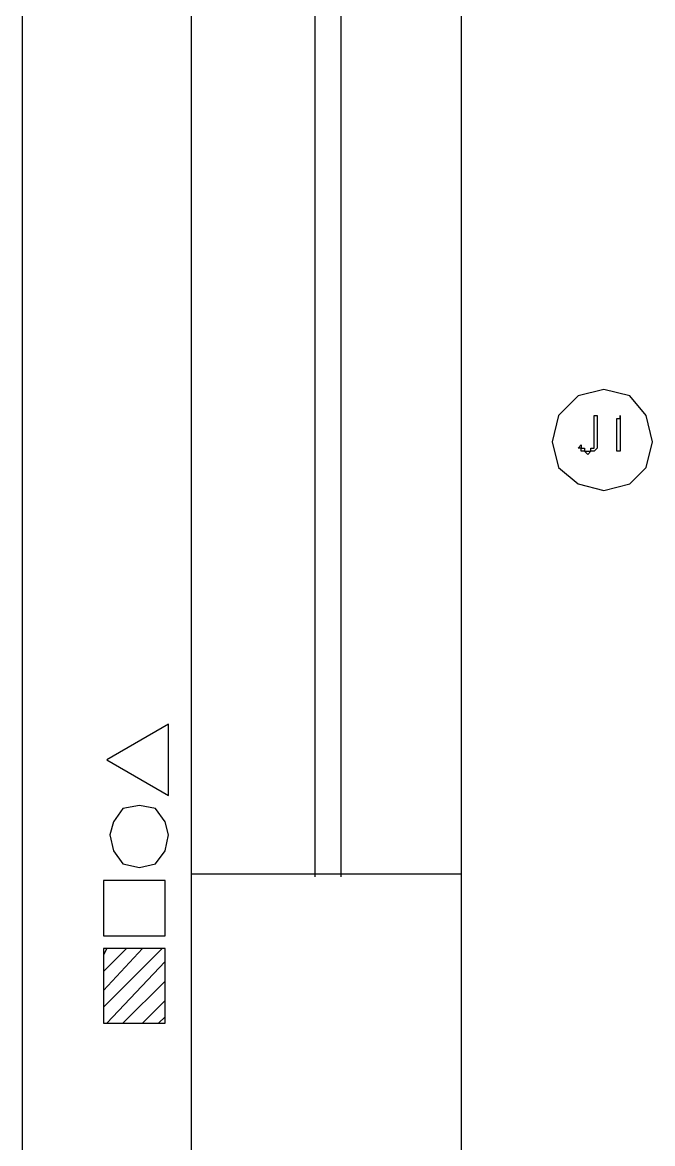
# Model space of a CAD drawing. Header units: millimetres. Extents: x -518.8 to -461.2, y 3.5 to 44.2.
# Drawn here: x -486.807 to -485.572, y 31.117 to 33.313 of the extents above; entities that cross this region are included whole.
import ezdxf

# ---------------------------------------------------------------- set-up
doc = ezdxf.new("R2010")
doc.units = ezdxf.units.MM
doc.header["$MEASUREMENT"] = 0
for name, color, linetype in [('10', 10, 'Continuous'), ('12', 12, 'Continuous'), ('16', 16, 'Continuous'), ('4', 4, 'Continuous'), ('8', 8, 'Continuous'), ('9', 9, 'Continuous'), ('MYSOLIDS', 7, 'Continuous')]:
    doc.layers.add(name, color=color, linetype=linetype)

msp = doc.modelspace()

# ---------------------------------------------------------------- linework, layer by layer
at = {"layer": '10'}
for points in [[(-486.476, 31.6451), (-485.9474, 31.6451)], [(-486.476, 31.6451), (-486.476, 29.7609)], [(-485.9474, 31.6451), (-485.9474, 28.5511)]]:
    msp.add_lwpolyline(points, dxfattribs=at)
at = {"layer": '12'}
msp.add_lwpolyline([(-485.5722, 32.4917), (-485.585, 32.5428), (-485.6166, 32.5812), (-485.6677, 32.5939), (-485.7181, 32.5812), (-485.7564, 32.5428), (-485.7692, 32.4917), (-485.7564, 32.4413), (-485.7181, 32.409), (-485.6677, 32.3962), (-485.6166, 32.409), (-485.585, 32.4413), (-485.5722, 32.4917)], dxfattribs=at)
at = {"layer": '16'}
msp.add_lwpolyline([(-486.8068, 29.7097), (-486.8068, 39.0105)], dxfattribs=at)
at = {"layer": '4'}
for points in [[(-486.2339, 33.6443), (-486.2339, 31.6391)], [(-486.1827, 33.6443), (-486.1827, 31.6391)]]:
    msp.add_lwpolyline(points, dxfattribs=at)
at = {"layer": '8'}
for points in [[(-486.476, 33.6443), (-486.476, 31.6391)], [(-485.9474, 33.6443), (-485.9474, 31.6451)]]:
    msp.add_lwpolyline(points, dxfattribs=at)
at = {"layer": '9'}
for points in [[(-486.6414, 31.8684), (-486.5203, 31.7985), (-486.5203, 31.9383), (-486.6414, 31.8684)], [(-486.6354, 31.7218), (-486.6286, 31.6902), (-486.6098, 31.6646), (-486.5775, 31.6578), (-486.5459, 31.6646), (-486.5271, 31.6902), (-486.5203, 31.7218), (-486.5271, 31.7473), (-486.5459, 31.7729), (-486.5775, 31.7789), (-486.6098, 31.7729), (-486.6286, 31.7473), (-486.6354, 31.7218)], [(-486.5271, 31.6323), (-486.6481, 31.6323), (-486.6481, 31.524), (-486.5271, 31.524), (-486.5271, 31.6323)], [(-486.5271, 31.4992), (-486.6481, 31.4992), (-486.6481, 31.3526), (-486.5271, 31.3526), (-486.5271, 31.4992)], [(-486.5331, 31.4992), (-486.6481, 31.3842)], [(-486.5714, 31.4992), (-486.6481, 31.4165)], [(-486.603, 31.4992), (-486.6481, 31.4541)], [(-486.6414, 31.4992), (-486.6481, 31.4864)], [(-486.5271, 31.4736), (-486.6414, 31.3526)], [(-486.5271, 31.4353), (-486.6098, 31.3526)], [(-486.5271, 31.3969), (-486.5714, 31.3526)], [(-486.5271, 31.3654), (-486.5399, 31.3526)]]:
    msp.add_lwpolyline(points, dxfattribs=at)
at = {"layer": 'MYSOLIDS'}
for points in [[(-485.6865, 32.4917), (-485.6865, 32.5368), (-485.6865, 32.5428), (-485.6865, 32.5428), (-485.6865, 32.5428), (-485.6865, 32.5428), (-485.6805, 32.5428), (-485.6805, 32.5428), (-485.6805, 32.5368), (-485.6805, 32.5368), (-485.6805, 32.4917), (-485.6805, 32.4917), (-485.6805, 32.4857), (-485.6805, 32.4857), (-485.6805, 32.4857), (-485.6805, 32.4789), (-485.6805, 32.4789), (-485.6865, 32.4729), (-485.6865, 32.4729), (-485.6865, 32.4729), (-485.6865, 32.4729), (-485.6933, 32.4729), (-485.6933, 32.4729), (-485.6993, 32.4669), (-485.6993, 32.4669), (-485.7053, 32.4729), (-485.7053, 32.4729), (-485.7053, 32.4729), (-485.7121, 32.4729), (-485.7121, 32.4729), (-485.7121, 32.4789), (-485.7181, 32.4789), (-485.7181, 32.4789), (-485.7121, 32.4857), (-485.7121, 32.4857), (-485.7121, 32.4857), (-485.7121, 32.4857), (-485.7121, 32.4857), (-485.7121, 32.4857), (-485.7121, 32.4789), (-485.7121, 32.4789), (-485.7053, 32.4789), (-485.7053, 32.4729), (-485.7053, 32.4729), (-485.7053, 32.4729), (-485.6993, 32.4729), (-485.6993, 32.4729), (-485.6993, 32.4729), (-485.6933, 32.4729), (-485.6933, 32.4729), (-485.6933, 32.4789), (-485.6865, 32.4789), (-485.6865, 32.4789), (-485.6865, 32.4857), (-485.6865, 32.4857), (-485.6865, 32.4857), (-485.6865, 32.4917), (-485.6865, 32.4917), (-485.6865, 32.4917), (-485.6865, 32.4917), (-485.6865, 32.4917), (-485.6865, 32.4917), (-485.6865, 32.4917)], [(-485.6421, 32.4729), (-485.6421, 32.4789), (-485.6421, 32.4789), (-485.6421, 32.4789), (-485.6421, 32.4857), (-485.6421, 32.4857), (-485.6421, 32.4917), (-485.6421, 32.4917), (-485.6421, 32.4985), (-485.6421, 32.4985), (-485.6421, 32.5045), (-485.6421, 32.5045), (-485.6421, 32.5112), (-485.6421, 32.5112), (-485.6421, 32.5172), (-485.6421, 32.5172), (-485.6421, 32.524), (-485.6421, 32.524), (-485.6421, 32.53), (-485.6421, 32.53), (-485.6421, 32.5368), (-485.6421, 32.5368), (-485.6354, 32.5368), (-485.6354, 32.5368), (-485.6354, 32.5428), (-485.6354, 32.5428), (-485.6354, 32.5368), (-485.6354, 32.5368), (-485.6354, 32.5368), (-485.6354, 32.5368), (-485.6354, 32.53), (-485.6354, 32.53), (-485.6354, 32.524), (-485.6354, 32.524), (-485.6354, 32.5172), (-485.6354, 32.5172), (-485.6354, 32.5112), (-485.6354, 32.5112), (-485.6354, 32.5045), (-485.6354, 32.5045), (-485.6354, 32.4985), (-485.6354, 32.4985), (-485.6354, 32.4917), (-485.6354, 32.4857), (-485.6354, 32.4857), (-485.6354, 32.4789), (-485.6354, 32.4789), (-485.6354, 32.4789), (-485.6354, 32.4729), (-485.6354, 32.4729), (-485.6354, 32.4729), (-485.6354, 32.4729), (-485.6354, 32.4729), (-485.6354, 32.4729), (-485.6421, 32.4729), (-485.6421, 32.4729), (-485.6421, 32.4729), (-485.6421, 32.4729), (-485.6421, 32.4729), (-485.6421, 32.4729), (-485.6421, 32.4729)]]:
    msp.add_lwpolyline(points, dxfattribs=at)

doc.saveas('drawing.dxf')
